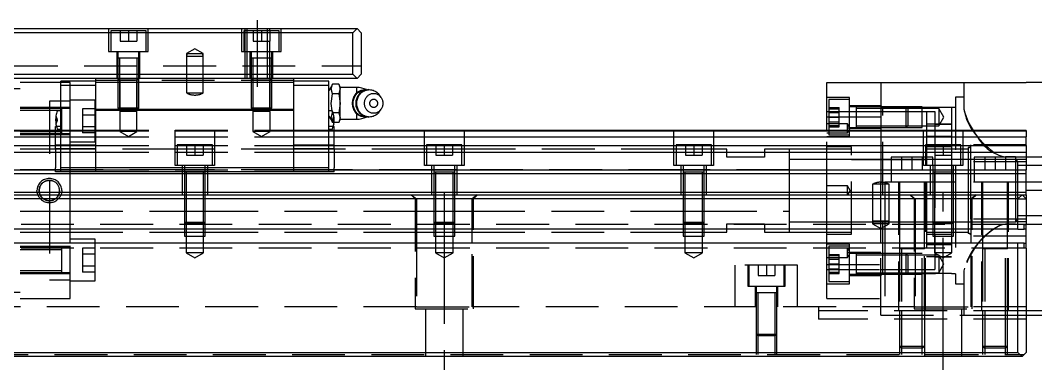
# Model space of a CAD drawing. Extents: x -11 to 792, y -340 to 120.
# Drawn here: x 278 to 522.3, y -310.4 to -226.3 of the extents above; entities that cross this region are included whole.
import ezdxf

# ---------------------------------------------------------------- set-up
doc = ezdxf.new("R2010")
doc.units = 0
doc.linetypes.add('CENTER', pattern=[50.8, 31.75, -6.35, 6.35, -6.35])
doc.linetypes.add('DASHED', pattern=[19.05, 12.7, -6.35])
doc.layers.get('0').update_dxf_attribs({"linetype": 'CONTINUOUS'})
doc.layers.add('CENTER', color=1, linetype='CENTER')

msp = doc.modelspace()

# ---------------------------------------------------------------- linework, layer by layer
at = {"color": 7, "linetype": 'CONTINUOUS'}
for p, q in [((161, -228.25), (359, -228.25)), ((358, -229.25), (162, -229.25)), ((359, -228.25), (358, -229.25)), ((358, -239.25), (358, -229.25)), ((360, -229.25), (359, -228.25)), ((360, -229.25), (360, -239.25)), ((306.5, -235.35), (301.5, -235.35)), ((306.5, -235.35), (301.5, -235.35)), ((338.5, -235.35), (333.5, -235.35)), ((162, -239.25), (358, -239.25)), ((358, -239.25), (359, -240.25)), ((359, -240.25), (360, -239.25)), ((359, -240.25), (161, -240.25)), ((287.77, -241.25), (278, -241.25)), ((287.77, -241.95), (287.77, -240.95)), ((296.2, -240.95), (287.77, -240.95)), ((296.2, -241.25), (296.2, -240.25)), ((296.2, -247.75), (296.2, -241.25)), ((343.8, -241.25), (296.2, -241.25)), ((343.8, -241.25), (343.8, -240.25)), ((352.23, -240.95), (343.8, -240.95)), ((343.8, -247.75), (343.8, -241.25)), ((352.23, -241.95), (352.23, -240.95)), ((353.13, -241.63), (352.78, -242.25)), ((352.78, -242.79), (353.13, -241.63)), ((354.6, -241.63), (353.13, -241.63)), ((354.6, -241.63), (354.6, -241.63)), ((354.96, -242.25), (354.6, -241.63)), ((354.6, -241.63), (354.96, -242.79)), ((472, -241.25), (485, -241.25)), ((472, -249.47), (472, -241.25)), ((485, -241.25), (520, -241.25)), ((485, -241.25), (485, -252.75)), ((530, -241.25), (520, -241.25)), ((287.77, -261.75), (287.77, -241.95)), ((296.2, -241.95), (287.77, -241.95)), ((352.23, -241.95), (343.8, -241.95)), ((352.23, -261.75), (352.23, -241.95)), ((352.78, -242.25), (352.23, -243.19)), ((353.13, -243.94), (352.78, -242.79)), ((352.78, -246.25), (353.13, -243.94)), ((354.6, -243.94), (353.13, -243.94)), ((354.96, -242.79), (354.6, -243.94)), ((354.6, -243.94), (354.96, -246.25)), ((354.96, -242.79), (354.96, -242.25)), ((358.96, -242.4), (354.96, -242.4)), ((354.96, -246.25), (354.96, -242.79)), ((358.5, -244.31), (358.65, -244.11)), ((358.65, -244.11), (358.81, -243.92)), ((358.66, -244.31), (358.8, -244.11)), ((358.8, -244.11), (358.97, -243.92)), ((358.81, -243.92), (358.99, -243.74)), ((358.96, -243.64), (358.96, -242.4)), ((359.72, -243.24), (358.96, -243.64)), ((358.97, -243.92), (359.14, -243.74)), ((358.99, -243.74), (359.18, -243.58)), ((359.14, -243.74), (359.33, -243.58)), ((359.18, -243.58), (359.38, -243.44)), ((359.33, -243.58), (359.53, -243.44)), ((359.38, -243.44), (359.58, -243.31)), ((359.51, -244.31), (359.66, -244.11)), ((359.53, -243.44), (359.74, -243.31)), ((359.58, -243.31), (359.8, -243.2)), ((359.66, -244.11), (359.83, -243.92)), ((359.74, -243.31), (359.96, -243.2)), ((359.8, -243.2), (360.03, -243.11)), ((359.83, -243.92), (360, -243.74)), ((359.96, -243.2), (360.18, -243.11)), ((360, -243.74), (360.19, -243.58)), ((360.03, -243.11), (360.26, -243.04)), ((360.18, -243.11), (360.41, -243.04)), ((360.19, -243.58), (360.39, -243.44)), ((360.26, -243.04), (360.49, -242.99)), ((360.39, -243.44), (360.6, -243.31)), ((360.41, -243.04), (360.64, -242.99)), ((360.49, -242.99), (360.73, -242.96)), ((360.6, -243.31), (360.81, -243.2)), ((360.64, -242.99), (360.88, -242.96)), ((360.73, -242.96), (360.97, -242.95)), ((360.81, -243.2), (361.04, -243.11)), ((360.88, -242.96), (361.12, -242.95)), ((361.12, -242.95), (360.97, -242.95)), ((361.04, -243.11), (361.27, -243.04)), ((361.12, -242.95), (361.53, -242.98)), ((361.27, -243.04), (361.5, -242.99)), ((361.5, -242.99), (361.74, -242.96)), ((361.71, -244.31), (361.85, -244.21)), ((361.74, -242.96), (361.98, -242.95)), ((361.85, -244.21), (362, -244.12)), ((361.98, -242.95), (362.22, -242.96)), ((362, -244.12), (362.16, -244.04)), ((362.16, -244.04), (362.32, -243.97)), ((362.22, -242.96), (362.45, -242.99)), ((362.32, -243.97), (362.49, -243.92)), ((362.45, -242.99), (362.69, -243.04)), ((362.49, -243.92), (362.66, -243.88)), ((362.66, -243.88), (362.83, -243.86)), ((362.69, -243.04), (362.92, -243.11)), ((362.83, -243.86), (363, -243.85)), ((362.92, -243.11), (363.14, -243.2)), ((363, -243.85), (363.18, -243.86)), ((363.14, -243.2), (363.36, -243.3)), ((363.18, -243.86), (363.35, -243.88)), ((363.35, -243.88), (363.52, -243.91)), ((363.36, -243.3), (363.56, -243.43)), ((363.52, -243.91), (363.69, -243.96)), ((363.56, -243.43), (363.76, -243.57)), ((363.69, -243.96), (363.85, -244.03)), ((363.76, -243.57), (363.95, -243.73)), ((363.85, -244.03), (364.01, -244.11)), ((363.95, -243.73), (364.12, -243.9)), ((364.01, -244.11), (364.16, -244.2)), ((364.12, -243.9), (364.29, -244.09)), ((364.16, -244.2), (364.31, -244.3)), ((364.29, -244.09), (364.44, -244.29)), ((353, -248.05), (352.78, -246.25)), ((354.96, -246.25), (354.6, -248.56)), ((354.96, -249.71), (354.96, -246.25)), ((357.92, -246.25), (357.93, -245.99)), ((357.93, -246.51), (357.92, -246.25)), ((357.93, -245.99), (357.96, -245.73)), ((357.96, -246.77), (357.93, -246.51)), ((357.96, -245.73), (358, -245.48)), ((358, -245.48), (358.07, -245.23)), ((358.07, -245.23), (358.15, -244.99)), ((358.07, -246.25), (358.08, -245.99)), ((358.08, -246.51), (358.07, -246.25)), ((358.08, -245.99), (358.11, -245.73)), ((358.11, -246.77), (358.08, -246.51)), ((358.11, -245.73), (358.16, -245.48)), ((358.15, -244.99), (358.25, -244.75)), ((358.16, -245.48), (358.22, -245.23)), ((358.22, -245.23), (358.31, -244.99)), ((358.25, -244.75), (358.37, -244.53)), ((358.31, -244.99), (358.41, -244.75)), ((358.37, -244.53), (358.5, -244.31)), ((358.41, -244.75), (358.52, -244.53)), ((358.52, -244.53), (358.66, -244.31)), ((358.93, -246.25), (358.94, -245.99)), ((358.94, -246.51), (358.93, -246.25)), ((358.94, -245.99), (358.97, -245.73)), ((358.97, -246.77), (358.94, -246.51)), ((358.97, -245.73), (359.02, -245.48)), ((359.02, -245.48), (359.08, -245.23)), ((359.08, -245.23), (359.16, -244.99)), ((359.16, -244.99), (359.26, -244.75)), ((359.26, -244.75), (359.38, -244.53)), ((359.38, -244.53), (359.51, -244.31)), ((360.8, -246.06), (360.82, -245.88)), ((360.8, -246.25), (360.8, -246.06)), ((360.8, -246.44), (360.8, -246.25)), ((360.82, -246.62), (360.8, -246.44)), ((360.82, -245.88), (360.86, -245.69)), ((360.86, -246.81), (360.82, -246.62)), ((360.86, -245.69), (360.91, -245.51)), ((360.91, -245.51), (360.97, -245.33)), ((360.97, -245.33), (361.04, -245.16)), ((361.04, -245.16), (361.12, -245)), ((361.12, -245), (361.22, -244.84)), ((361.22, -244.84), (361.33, -244.7)), ((361.33, -244.7), (361.44, -244.56)), ((361.44, -244.56), (361.57, -244.43)), ((361.57, -244.43), (361.71, -244.31)), ((362.09, -246.16), (362.1, -246.08)), ((362.09, -246.25), (362.09, -246.16)), ((362.09, -246.34), (362.09, -246.25)), ((362.1, -246.42), (362.09, -246.34)), ((362.1, -246.08), (362.12, -245.99)), ((362.12, -246.51), (362.1, -246.42)), ((362.12, -245.99), (362.15, -245.91)), ((362.15, -246.59), (362.12, -246.51)), ((362.15, -245.91), (362.18, -245.83)), ((362.18, -246.67), (362.15, -246.59)), ((362.18, -245.83), (362.21, -245.75)), ((362.21, -246.75), (362.18, -246.67)), ((362.21, -245.75), (362.26, -245.68)), ((362.26, -245.68), (362.31, -245.61)), ((362.31, -245.61), (362.36, -245.54)), ((362.36, -245.54), (362.42, -245.48)), ((362.42, -245.48), (362.48, -245.43)), ((362.48, -245.43), (362.55, -245.38)), ((362.55, -245.38), (362.62, -245.34)), ((362.62, -245.34), (362.7, -245.31)), ((362.7, -245.31), (362.78, -245.28)), ((362.78, -245.28), (362.85, -245.27)), ((362.85, -245.27), (362.93, -245.25)), ((362.93, -245.25), (363.01, -245.25)), ((363.01, -245.25), (363.1, -245.25)), ((363.1, -245.25), (363.18, -245.27)), ((363.18, -245.27), (363.25, -245.28)), ((363.25, -245.28), (363.33, -245.31)), ((363.33, -245.31), (363.41, -245.34)), ((363.41, -245.34), (363.48, -245.38)), ((363.48, -245.38), (363.54, -245.43)), ((363.54, -245.43), (363.61, -245.48)), ((363.61, -245.48), (363.67, -245.54)), ((363.67, -245.54), (363.72, -245.61)), ((363.72, -245.61), (363.77, -245.68)), ((363.77, -245.68), (363.81, -245.75)), ((363.81, -245.75), (363.85, -245.83)), ((363.85, -246.67), (363.81, -246.75)), ((363.85, -245.83), (363.88, -245.91)), ((363.88, -246.59), (363.85, -246.67)), ((363.88, -245.91), (363.91, -245.99)), ((363.91, -246.51), (363.88, -246.59)), ((363.91, -245.99), (363.92, -246.08)), ((363.92, -246.42), (363.91, -246.51)), ((363.92, -246.08), (363.94, -246.16)), ((363.94, -246.34), (363.92, -246.42)), ((363.94, -246.16), (363.94, -246.25)), ((363.94, -246.25), (363.94, -246.34)), ((364.31, -244.3), (364.44, -244.41)), ((364.8, -244.83), (364.44, -244.29)), ((364.44, -244.41), (364.57, -244.54)), ((364.57, -244.54), (364.69, -244.68)), ((364.69, -244.68), (364.8, -244.83)), ((364.8, -244.83), (364.9, -244.98)), ((364.9, -244.98), (364.98, -245.15)), ((364.98, -245.15), (365.06, -245.32)), ((365.06, -245.32), (365.12, -245.5)), ((365.12, -245.5), (365.17, -245.68)), ((365.17, -245.68), (365.2, -245.87)), ((365.2, -246.63), (365.17, -246.82)), ((365.2, -245.87), (365.23, -246.06)), ((365.23, -246.44), (365.2, -246.63)), ((365.23, -246.06), (365.23, -246.25)), ((365.23, -246.25), (365.23, -246.44)), ((287.77, -248.05), (286.99, -248.05)), ((296.2, -248), (296.2, -247.75)), ((343.8, -247.75), (296.2, -247.75)), ((296.2, -261.75), (296.2, -248)), ((343.8, -248), (296.2, -248)), ((343.8, -248), (343.8, -247.75)), ((343.8, -261.75), (343.8, -248)), ((353.01, -248.05), (352.23, -248.05)), ((354.6, -248.56), (353.26, -248.56)), ((354.6, -248.56), (354.96, -249.71)), ((358, -247.02), (357.96, -246.77)), ((358.07, -247.27), (358, -247.02)), ((358.15, -247.51), (358.07, -247.27)), ((358.16, -247.02), (358.11, -246.77)), ((358.25, -247.75), (358.15, -247.51)), ((358.22, -247.27), (358.16, -247.02)), ((358.31, -247.51), (358.22, -247.27)), ((358.37, -247.97), (358.25, -247.75)), ((358.41, -247.75), (358.31, -247.51)), ((358.5, -248.19), (358.37, -247.97)), ((358.52, -247.97), (358.41, -247.75)), ((358.65, -248.39), (358.5, -248.19)), ((358.66, -248.19), (358.52, -247.97)), ((358.81, -248.58), (358.65, -248.39)), ((358.8, -248.39), (358.66, -248.19)), ((358.97, -248.58), (358.8, -248.39)), ((358.99, -248.76), (358.81, -248.58)), ((358.96, -248.86), (359.72, -249.26)), ((358.96, -250.1), (358.96, -248.86)), ((359.02, -247.02), (358.97, -246.77)), ((359.14, -248.76), (358.97, -248.58)), ((359.18, -248.92), (358.99, -248.76)), ((359.08, -247.27), (359.02, -247.02)), ((359.16, -247.51), (359.08, -247.27)), ((359.33, -248.92), (359.14, -248.76)), ((359.26, -247.75), (359.16, -247.51)), ((359.38, -249.06), (359.18, -248.92)), ((359.38, -247.97), (359.26, -247.75)), ((359.53, -249.06), (359.33, -248.92)), ((359.51, -248.19), (359.38, -247.97)), ((359.58, -249.19), (359.38, -249.06)), ((359.66, -248.39), (359.51, -248.19)), ((359.74, -249.19), (359.53, -249.06)), ((359.83, -248.58), (359.66, -248.39)), ((360, -248.76), (359.83, -248.58)), ((360.19, -248.92), (360, -248.76)), ((360.39, -249.06), (360.19, -248.92)), ((360.6, -249.19), (360.39, -249.06)), ((360.91, -246.99), (360.86, -246.81)), ((360.97, -247.17), (360.91, -246.99)), ((361.04, -247.34), (360.97, -247.17)), ((361.12, -247.5), (361.04, -247.34)), ((361.22, -247.66), (361.12, -247.5)), ((361.33, -247.8), (361.22, -247.66)), ((361.44, -247.94), (361.33, -247.8)), ((361.57, -248.07), (361.44, -247.94)), ((361.71, -248.19), (361.57, -248.07)), ((361.85, -248.29), (361.71, -248.19)), ((362, -248.38), (361.85, -248.29)), ((362.16, -248.46), (362, -248.38)), ((362.32, -248.53), (362.16, -248.46)), ((362.26, -246.82), (362.21, -246.75)), ((362.31, -246.89), (362.26, -246.82)), ((362.36, -246.96), (362.31, -246.89)), ((362.49, -248.58), (362.32, -248.53)), ((362.42, -247.02), (362.36, -246.96)), ((362.48, -247.07), (362.42, -247.02)), ((362.55, -247.12), (362.48, -247.07)), ((362.66, -248.62), (362.49, -248.58)), ((362.62, -247.16), (362.55, -247.12)), ((362.7, -247.19), (362.62, -247.16)), ((362.83, -248.64), (362.66, -248.62)), ((362.78, -247.22), (362.7, -247.19)), ((362.85, -247.23), (362.78, -247.22)), ((363, -248.65), (362.83, -248.64)), ((362.93, -247.25), (362.85, -247.23)), ((363.01, -247.25), (362.93, -247.25)), ((363.18, -248.64), (363, -248.65)), ((363.1, -247.25), (363.01, -247.25)), ((363.18, -247.23), (363.1, -247.25)), ((363.25, -247.22), (363.18, -247.23)), ((363.35, -248.62), (363.18, -248.64)), ((363.33, -247.19), (363.25, -247.22)), ((363.41, -247.16), (363.33, -247.19)), ((363.52, -248.59), (363.35, -248.62)), ((363.56, -249.07), (363.36, -249.2)), ((363.48, -247.12), (363.41, -247.16)), ((363.54, -247.07), (363.48, -247.12)), ((363.69, -248.54), (363.52, -248.59)), ((363.61, -247.02), (363.54, -247.07)), ((363.76, -248.93), (363.56, -249.07)), ((363.67, -246.96), (363.61, -247.02)), ((363.72, -246.89), (363.67, -246.96)), ((363.85, -248.47), (363.69, -248.54)), ((363.77, -246.82), (363.72, -246.89)), ((363.95, -248.77), (363.76, -248.93)), ((363.81, -246.75), (363.77, -246.82)), ((364.01, -248.39), (363.85, -248.47)), ((364.12, -248.6), (363.95, -248.77)), ((364.16, -248.3), (364.01, -248.39)), ((364.29, -248.41), (364.12, -248.6)), ((364.31, -248.2), (364.16, -248.3)), ((364.44, -248.21), (364.29, -248.41)), ((364.44, -248.09), (364.31, -248.2)), ((364.44, -248.21), (364.8, -247.67)), ((364.57, -247.96), (364.44, -248.09)), ((364.69, -247.82), (364.57, -247.96)), ((364.8, -247.67), (364.69, -247.82)), ((364.9, -247.52), (364.8, -247.67)), ((364.98, -247.35), (364.9, -247.52)), ((365.06, -247.18), (364.98, -247.35)), ((365.12, -247), (365.06, -247.18)), ((365.17, -246.82), (365.12, -247)), ((286.58, -250.15), (286.5, -250.15)), ((286.5, -250.35), (286.58, -250.35)), ((286.58, -250.35), (286.58, -250.15)), ((353.42, -250.15), (353.42, -250.35)), ((353.5, -250.15), (353.42, -250.15)), ((353.42, -250.35), (353.5, -250.35)), ((354.6, -250.87), (353.47, -250.87)), ((354.96, -249.71), (354.6, -250.87)), ((354.6, -250.87), (354.96, -250.25)), ((354.6, -250.87), (354.6, -250.87)), ((354.96, -250.25), (354.96, -249.71)), ((354.96, -250.1), (358.96, -250.1)), ((359.8, -249.3), (359.58, -249.19)), ((359.96, -249.3), (359.74, -249.19)), ((360.03, -249.39), (359.8, -249.3)), ((360.18, -249.39), (359.96, -249.3)), ((360.26, -249.46), (360.03, -249.39)), ((360.41, -249.46), (360.18, -249.39)), ((360.49, -249.51), (360.26, -249.46)), ((360.64, -249.51), (360.41, -249.46)), ((360.73, -249.54), (360.49, -249.51)), ((360.81, -249.3), (360.6, -249.19)), ((360.88, -249.54), (360.64, -249.51)), ((360.97, -249.55), (360.73, -249.54)), ((361.04, -249.39), (360.81, -249.3)), ((361.12, -249.55), (360.88, -249.54)), ((360.97, -249.55), (361.12, -249.55)), ((361.27, -249.46), (361.04, -249.39)), ((361.53, -249.52), (361.12, -249.55)), ((361.5, -249.51), (361.27, -249.46)), ((361.74, -249.54), (361.5, -249.51)), ((361.98, -249.55), (361.74, -249.54)), ((362.22, -249.54), (361.98, -249.55)), ((362.45, -249.51), (362.22, -249.54)), ((362.69, -249.46), (362.45, -249.51)), ((362.92, -249.39), (362.69, -249.46)), ((363.14, -249.3), (362.92, -249.39)), ((363.36, -249.2), (363.14, -249.3)), ((472, -252.75), (472, -249.47)), ((472, -249.47), (485, -249.47)), ((233.5, -252.75), (286.5, -252.75)), ((233.5, -252.91), (286.5, -252.91)), ((286.71, -251.82), (286.5, -251.82)), ((286.5, -254.42), (286.5, -251.82)), ((286.99, -252.45), (287.77, -252.45)), ((288, -253.5), (288, -253)), ((352.23, -252.45), (353.01, -252.45)), ((353.5, -251.82), (353.29, -251.82)), ((353.5, -254.42), (353.5, -251.82)), ((353.5, -252.75), (520, -252.75)), ((353.5, -252.91), (520, -252.91)), ((520, -252.91), (520, -252.75)), ((520, -252.91), (520, -254.31)), ((233.5, -254.31), (286.5, -254.31)), ((233.5, -256.39), (286.5, -256.39)), ((286.5, -256.33), (286.5, -254.42)), ((287.77, -256.33), (286.5, -256.33)), ((286.5, -257.18), (286.5, -256.33)), ((353.5, -256.33), (352.23, -256.33)), ((353.5, -254.31), (520, -254.31)), ((353.5, -256.33), (353.5, -254.42)), ((353.5, -257.18), (353.5, -256.33)), ((353.5, -256.39), (520, -256.39)), ((520, -256.39), (520, -254.31)), ((520, -256.39), (520, -258.01)), ((233.5, -258.01), (286.5, -258.01)), ((286.5, -257.18), (286.5, -261.79)), ((287.77, -257.18), (286.5, -257.18)), ((353.5, -257.18), (352.23, -257.18)), ((353.5, -257.18), (353.5, -261.79)), ((353.5, -258.01), (520, -258.01)), ((520, -258.01), (520, -262.3)), ((0, -263.15), (520, -263.15)), ((233.5, -262.3), (286.5, -262.3)), ((286.5, -262.75), (286.5, -261.79)), ((287.77, -262.75), (286.5, -262.75)), ((287.77, -262.75), (287.77, -261.75)), ((296.2, -261.75), (287.77, -261.75)), ((296.2, -262.75), (287.77, -262.75)), ((296.2, -262.75), (296.2, -261.75)), ((343.8, -261.75), (296.2, -261.75)), ((343.8, -262.75), (296.2, -262.75)), ((322.5, -262.85), (317.5, -262.85)), ((322.5, -262.85), (317.5, -262.85)), ((352.23, -261.75), (343.8, -261.75)), ((343.8, -262.75), (343.8, -261.75)), ((352.23, -262.75), (343.8, -262.75)), ((352.23, -262.75), (352.23, -261.75)), ((353.5, -262.75), (352.23, -262.75)), ((353.5, -262.75), (353.5, -261.79)), ((353.5, -262.3), (520, -262.3)), ((442.5, -262.85), (437.5, -262.85)), ((520, -263.15), (520, -262.3)), ((520, -267.65), (520, -263.15)), ((530, -265.25), (520, -265.25)), ((0, -267.65), (520, -267.65)), ((1, -268.25), (519, -268.25)), ((518, -269.25), (519, -268.25)), ((519, -268.25), (520, -269.25)), ((519, -268.25), (520, -268.25)), ((520, -268.25), (520, -267.65)), ((518, -269.25), (2, -269.25)), ((518, -276.55), (518, -269.25)), ((520, -269.25), (520, -275.4)), ((519.5, -276.55), (519.5, -275.4)), ((519.5, -275.4), (520, -275.4)), ((520, -276.55), (520, -275.4)), ((518, -276.55), (2, -276.55)), ((518, -276.55), (519.5, -276.55)), ((520, -276.55), (519.5, -276.55)), ((520, -279.95), (520, -276.55)), ((518, -279.95), (2, -279.95)), ((519.5, -279.95), (518, -279.95)), ((518, -306.25), (518, -279.95)), ((519.5, -279.95), (520, -279.95)), ((519.5, -281.1), (519.5, -279.95)), ((520, -281.1), (520, -279.95)), ((288, -287), (288, -281)), ((288, -284), (288, -281)), ((288, -284), (288, -281)), ((495.5, -281.25), (489.5, -281.25)), ((495.5, -281.25), (489.5, -281.25)), ((520, -281.1), (519.5, -281.1)), ((520, -281.1), (520, -306.25)), ((288, -287), (288, -286.5)), ((530, -296.25), (520, -296.25)), ((520, -297.25), (530, -297.25)), ((519, -307.25), (1, -307.25)), ((2, -306.25), (518, -306.25)), ((519, -307.25), (518, -306.25)), ((520, -306.25), (519, -307.25))]:
    msp.add_line(p, q, dxfattribs=at)
at = {"color": 3, "linetype": 'DASHED'}
for p, q in [((299.25, -228.25), (299.25, -233.75)), ((299.75, -228.75), (299.75, -233.75)), ((308.25, -228.75), (299.75, -228.75)), ((302, -228.75), (302, -231.25)), ((304, -228.75), (304, -231.25)), ((306, -228.75), (306, -231.25)), ((308.25, -233.75), (308.25, -228.75)), ((308.75, -233.75), (308.75, -228.25)), ((331.25, -228.25), (331.25, -233.75)), ((331.75, -228.75), (331.75, -233.75)), ((340.25, -228.75), (331.75, -228.75)), ((332, -228.25), (332, -228.75)), ((332, -228.75), (332, -233.75)), ((332.5, -228.25), (332.5, -240.25)), ((334, -228.75), (334, -231.25)), ((336, -228.75), (336, -231.25)), ((337.5, -240.25), (337.5, -228.25)), ((338, -228.75), (338, -228.25)), ((338, -228.75), (338, -231.25)), ((340.25, -233.75), (340.25, -228.75)), ((340.75, -233.75), (340.75, -228.25)), ((302, -231.25), (304, -231.25)), ((304, -231.25), (306, -231.25)), ((334, -231.25), (336, -231.25)), ((336, -231.25), (338, -231.25)), ((338, -233.75), (338, -231.25)), ((299.25, -233.75), (308.75, -233.75)), ((301.25, -233.75), (301.25, -240.25)), ((301.5, -233.75), (301.5, -235.35)), ((306.5, -235.35), (306.5, -233.75)), ((306.75, -240.25), (306.75, -233.75)), ((320, -233.1), (318, -234.25)), ((318, -234.25), (318, -234.88)), ((318.17, -234.25), (318, -234.88)), ((318, -234.25), (320, -234.25)), ((322, -234.25), (320, -233.1)), ((320, -234.25), (322, -234.25)), ((322, -234.88), (321.83, -234.25)), ((322, -234.88), (322, -234.25)), ((331.25, -233.75), (340.75, -233.75)), ((332, -233.75), (332, -240.25)), ((333.25, -233.75), (333.25, -240.25)), ((333.5, -233.75), (333.5, -235.35)), ((338, -235.35), (338, -233.75)), ((338.5, -235.35), (338.5, -233.75)), ((338.75, -240.25), (338.75, -233.75)), ((301.5, -235.35), (301.5, -240.25)), ((301.5, -235.35), (301.5, -235.35)), ((301.5, -235.35), (301.5, -235.36)), ((306.5, -235.35), (301.5, -235.35)), ((301.9, -235.35), (301.9, -240.25)), ((306.1, -240.25), (306.1, -235.35)), ((306.5, -235.35), (306.5, -235.35)), ((306.5, -240.25), (306.5, -235.35)), ((306.5, -235.36), (306.5, -235.35)), ((318, -234.88), (318, -240.25)), ((318, -234.88), (322, -234.88)), ((322, -240.25), (322, -234.88)), ((333.5, -235.35), (333.5, -235.36)), ((333.5, -235.35), (333.5, -240.25)), ((333.5, -235.35), (333.5, -235.35)), ((338.5, -235.35), (333.5, -235.35)), ((333.9, -235.35), (333.9, -240.25)), ((338, -240.25), (338, -235.35)), ((338.1, -240.25), (338.1, -235.35)), ((338.5, -235.36), (338.5, -235.35)), ((338.5, -235.35), (338.5, -235.35)), ((338.5, -240.25), (338.5, -235.35)), ((160, -237.25), (360, -237.25)), ((290, -241.25), (287.77, -241.25)), ((290, -252.75), (290, -241.25)), ((343.8, -240.75), (296.2, -240.75)), ((301.5, -240.25), (301.94, -240.69)), ((301.5, -240.25), (301.5, -247.35)), ((306.5, -240.25), (301.5, -240.25)), ((301.9, -240.25), (301.9, -247.75)), ((301.94, -240.69), (301.94, -248.25)), ((306.06, -240.69), (301.94, -240.69)), ((306.06, -240.69), (306.5, -240.25)), ((306.06, -248.25), (306.06, -240.69)), ((306.1, -247.75), (306.1, -240.25)), ((306.5, -247.35), (306.5, -240.25)), ((318, -240.25), (318, -243.75)), ((322, -243.75), (322, -240.25)), ((333.5, -240.25), (333.94, -240.69)), ((333.5, -240.25), (333.5, -247.35)), ((338.5, -240.25), (333.5, -240.25)), ((333.9, -240.25), (333.9, -247.75)), ((333.94, -240.69), (333.94, -248.25)), ((338.06, -240.69), (333.94, -240.69)), ((338.06, -240.69), (338.5, -240.25)), ((338.06, -248.25), (338.06, -240.69)), ((338.1, -247.75), (338.1, -240.25)), ((338.5, -247.35), (338.5, -240.25)), ((505, -241.25), (505, -247.62)), ((278, -242.75), (276.5, -242.75)), ((318, -243.75), (322, -243.75)), ((319.94, -244.25), (320.06, -244.25)), ((290, -245.75), (285, -245.75)), ((285, -245.75), (285, -264.79)), ((296, -245.5), (290, -245.5)), ((296, -252.75), (296, -245.5)), ((477.5, -244.82), (472, -244.82)), ((477.5, -245.32), (472.5, -245.32)), ((472.5, -245.32), (472.5, -249.57)), ((477.5, -254.32), (477.5, -244.82)), ((505, -244.75), (503, -244.75)), ((503, -244.75), (503, -261.25)), ((290, -247.25), (278, -247.25)), ((288.01, -247.5), (278, -247.5)), ((288, -248), (278, -248)), ((290, -247.5), (288, -247.5)), ((288, -253.5), (288, -247.5)), ((288, -250.5), (288, -247.5)), ((288, -253.5), (288, -247.5)), ((288, -250.5), (288, -247.5)), ((288, -253), (288, -248)), ((296, -247.61), (293, -247.61)), ((293, -247.61), (293, -249.06)), ((296, -249.06), (293, -249.06)), ((293, -249.06), (293, -251.94)), ((301.5, -247.35), (301.9, -247.75)), ((301.5, -247.35), (306.5, -247.35)), ((301.93, -248.25), (301.93, -253.05)), ((306.07, -248.25), (301.93, -248.25)), ((306.07, -253.05), (306.07, -248.25)), ((306.1, -247.75), (306.5, -247.35)), ((333.5, -247.35), (333.9, -247.75)), ((333.5, -247.35), (338.5, -247.35)), ((333.93, -248.25), (333.93, -253.05)), ((338.07, -248.25), (333.93, -248.25)), ((338.07, -253.05), (338.07, -248.25)), ((338.1, -247.75), (338.5, -247.35)), ((352.78, -249.71), (353.13, -248.56)), ((353.13, -248.56), (353, -248.05)), ((353.26, -248.56), (353.13, -248.56)), ((472, -248.25), (472.5, -248.25)), ((472, -248.25), (472.5, -248.25)), ((472.5, -247.26), (475, -247.26)), ((472.5, -247.57), (475, -247.57)), ((472.5, -248.25), (485, -248.25)), ((472.5, -248.25), (485, -248.25)), ((472.5, -248.42), (475, -248.42)), ((475, -248.42), (475, -247.26)), ((475, -250.73), (475, -248.42)), ((485, -246.82), (477.5, -246.82)), ((479.1, -247.07), (477.5, -247.07)), ((485, -247.07), (479.09, -247.07)), ((479.1, -247.07), (479.1, -249.42)), ((479.1, -247.07), (479.1, -247.07)), ((479.1, -247.07), (479.1, -252.07)), ((485, -247.47), (479.1, -247.47)), ((485.5, -247.25), (485, -246.75)), ((491.1, -247.07), (485, -247.07)), ((491.1, -247.07), (485, -247.07)), ((485.5, -247.25), (485, -247.25)), ((491.5, -247.47), (485, -247.47)), ((485, -248.25), (491.5, -248.25)), ((485, -248.25), (491.5, -248.25)), ((491.28, -247.25), (485.5, -247.25)), ((485.5, -287.25), (485.5, -247.25)), ((491.5, -247.47), (491.1, -247.07)), ((495, -247.07), (491.1, -247.07)), ((491.1, -249.57), (491.1, -247.07)), ((502, -247.25), (491.28, -247.25)), ((495, -247.47), (491.5, -247.47)), ((491.5, -247.47), (491.5, -249.57)), ((491.5, -248.25), (496, -248.25)), ((491.5, -248.25), (496, -248.25)), ((495, -252.07), (495, -247.07)), ((499, -247.47), (495, -247.47)), ((496, -248.25), (498, -248.25)), ((496, -248.25), (496, -265.25)), ((498, -248.25), (498, -256.25)), ((500.21, -249.57), (499, -247.47)), ((499, -247.47), (499, -249.57)), ((503, -247.25), (502, -247.25)), ((502, -247.25), (502, -256.25)), ((286.58, -249.25), (286.9, -250.15)), ((286.58, -249.25), (286.58, -249.25)), ((286.58, -249.25), (286.58, -249.25)), ((286.58, -250.15), (286.9, -250.15)), ((286.9, -250.35), (286.58, -251.25)), ((286.58, -250.35), (286.9, -250.35)), ((286.58, -251.25), (286.58, -251.25)), ((286.58, -251.25), (286.58, -251.25)), ((286.9, -250.15), (286.94, -250.25)), ((286.9, -250.35), (286.94, -250.25)), ((352.23, -249.31), (352.78, -250.25)), ((353.13, -250.87), (352.78, -249.71)), ((352.78, -250.25), (353.13, -250.87)), ((353.1, -250.15), (353.06, -250.25)), ((353.1, -250.35), (353.06, -250.25)), ((353.42, -249.25), (353.1, -250.15)), ((353.1, -250.15), (353.42, -250.15)), ((353.1, -250.35), (353.42, -251.25)), ((353.1, -250.35), (353.42, -250.35)), ((353.47, -250.87), (353.13, -250.87)), ((353.42, -249.25), (353.42, -249.25)), ((353.42, -249.25), (353.42, -249.25)), ((353.42, -251.25), (353.42, -251.25)), ((353.42, -251.25), (353.42, -251.25)), ((353.42, -251.25), (353.42, -251.25)), ((353.42, -251.25), (353.42, -251.25)), ((477, -251.15), (472, -251.15)), ((472.5, -249.57), (472.5, -252.75)), ((472.5, -249.57), (475, -249.57)), ((472.5, -250.73), (475, -250.73)), ((472.5, -251.57), (475, -251.57)), ((475, -251.88), (475, -250.73)), ((477.66, -252.25), (477, -251.15)), ((477, -252.25), (477, -251.15)), ((479.1, -249.42), (479.1, -249.7)), ((479.1, -249.57), (479.1, -252.07)), ((479.1, -249.7), (479.1, -251.34)), ((479.1, -251.34), (479.1, -252.07)), ((491.1, -252.07), (491.1, -249.57)), ((491.5, -249.57), (491.5, -251.67)), ((498, -251.25), (496, -251.25)), ((498, -251.25), (502, -251.25)), ((502, -251.25), (498, -251.25)), ((499, -251.67), (500.21, -249.57)), ((499, -249.57), (499, -251.67)), ((278, -253), (288, -253)), ((278, -253.5), (288.01, -253.5)), ((278, -253.75), (290, -253.75)), ((286.5, -252.75), (287.77, -252.75)), ((286.5, -252.91), (287.77, -252.91)), ((287.77, -251.82), (286.71, -251.82)), ((287.77, -252.75), (296.2, -252.75)), ((287.77, -252.91), (296.2, -252.91)), ((288, -253.5), (290, -253.5)), ((290, -262.75), (290, -252.75)), ((293, -251.94), (293, -253.39)), ((296, -251.94), (293, -251.94)), ((296, -253.39), (293, -253.39)), ((296, -255.5), (296, -252.75)), ((296.2, -252.75), (343.8, -252.75)), ((296.2, -252.91), (343.8, -252.91)), ((301.93, -253.05), (304, -254.24)), ((306.07, -253.05), (301.93, -253.05)), ((304, -254.24), (306.07, -253.05)), ((315.25, -261.25), (315.25, -252.75)), ((324.75, -252.75), (324.75, -261.25)), ((333.93, -253.05), (336, -254.24)), ((338.07, -253.05), (333.93, -253.05)), ((336, -254.24), (338.07, -253.05)), ((343.8, -252.75), (352.23, -252.75)), ((343.8, -252.91), (352.23, -252.91)), ((353.29, -251.82), (352.23, -251.82)), ((352.23, -252.75), (353.5, -252.75)), ((352.23, -252.91), (353.5, -252.91)), ((375.25, -261.25), (375.25, -252.75)), ((384.75, -252.75), (384.75, -261.25)), ((435.25, -261.25), (435.25, -252.75)), ((444.75, -252.75), (444.75, -261.25)), ((472, -268.25), (472, -252.75)), ((472, -253.35), (477, -253.35)), ((472.5, -251.88), (475, -251.88)), ((472.5, -252.75), (472.5, -253.82)), ((472.5, -253.82), (477.5, -253.82)), ((477, -253.35), (477.66, -252.25)), ((477.66, -252.25), (477, -252.25)), ((477.66, -252.25), (477, -252.25)), ((477, -253.35), (477, -252.25)), ((477.5, -252.07), (479.1, -252.07)), ((485, -252.32), (477.5, -252.32)), ((479.09, -252.07), (485, -252.07)), ((479.1, -251.67), (485, -251.67)), ((485, -251.67), (491.5, -251.67)), ((485, -252.07), (491.1, -252.07)), ((485, -252.07), (491.1, -252.07)), ((485, -252.75), (485, -265.25)), ((491.1, -252.07), (491.5, -251.67)), ((491.1, -252.07), (495, -252.07)), ((491.5, -251.67), (495, -251.67)), ((495, -251.67), (499, -251.67)), ((495.25, -261.25), (495.25, -252.75)), ((504.75, -252.75), (504.75, -261.25)), ((286.5, -254.31), (287.77, -254.31)), ((286.5, -256.39), (287.77, -256.39)), ((287.77, -254.31), (296.2, -254.31)), ((296.2, -256.33), (287.77, -256.33)), ((287.77, -256.39), (296.2, -256.39)), ((290, -255.5), (296, -255.5)), ((296.2, -254.31), (343.8, -254.31)), ((296.2, -256.39), (343.8, -256.39)), ((315.75, -256.25), (315.75, -261.25)), ((324.25, -256.25), (315.75, -256.25)), ((318, -256.25), (318, -258.75)), ((320, -256.25), (320, -258.75)), ((322, -256.25), (322, -258.75)), ((324.25, -261.25), (324.25, -256.25)), ((343.8, -254.31), (352.23, -254.31)), ((352.23, -256.33), (343.8, -256.33)), ((343.8, -256.39), (352.23, -256.39)), ((352.23, -254.31), (353.5, -254.31)), ((352.23, -256.39), (353.5, -256.39)), ((375.75, -256.25), (375.75, -261.25)), ((384.25, -256.25), (375.75, -256.25)), ((378, -256.25), (378, -258.75)), ((380, -256.25), (380, -258.75)), ((382, -256.25), (382, -258.75)), ((384.25, -261.25), (384.25, -256.25)), ((435.75, -256.25), (435.75, -261.25)), ((444.25, -256.25), (435.75, -256.25)), ((438, -256.25), (438, -258.75)), ((440, -256.25), (440, -258.75)), ((442, -256.25), (442, -258.75)), ((444.25, -261.25), (444.25, -256.25)), ((477.5, -254.32), (472, -254.32)), ((495.75, -256.25), (495.75, -261.25)), ((504.25, -256.25), (495.75, -256.25)), ((502, -254.25), (496, -254.25)), ((502, -254.25), (496, -254.25)), ((498, -256.25), (498, -258.75)), ((500, -256.25), (500, -258.75)), ((502, -256.25), (502, -258.75)), ((504.25, -261.25), (504.25, -256.25)), ((506.63, -260.32), (506.63, -256.25)), ((520, -256.25), (506.63, -256.25)), ((285, -257.25), (278, -257.25)), ((290, -257.25), (285, -257.25)), ((286.5, -258.01), (287.77, -258.01)), ((296.2, -257.18), (287.77, -257.18)), ((287.77, -258.01), (296.2, -258.01)), ((296.2, -257.25), (290, -257.25)), ((315.25, -257.25), (296.2, -257.25)), ((296.2, -258.01), (343.8, -258.01)), ((315.75, -257.25), (315.25, -257.25)), ((324.25, -257.25), (315.75, -257.25)), ((318, -258.75), (320, -258.75)), ((320, -258.75), (322, -258.75)), ((324.75, -257.25), (324.25, -257.25)), ((343.8, -257.25), (324.75, -257.25)), ((352.23, -257.18), (343.8, -257.18)), ((352.23, -257.25), (343.8, -257.25)), ((343.8, -258.01), (352.23, -258.01)), ((353.5, -257.25), (352.23, -257.25)), ((352.23, -258.01), (353.5, -258.01)), ((375.25, -257.25), (353.5, -257.25)), ((375.75, -257.25), (375.25, -257.25)), ((384.25, -257.25), (375.75, -257.25)), ((378, -258.75), (380, -258.75)), ((380, -258.75), (382, -258.75)), ((384.75, -257.25), (384.25, -257.25)), ((435.25, -257.25), (384.75, -257.25)), ((435.75, -257.25), (435.25, -257.25)), ((444.25, -257.25), (435.75, -257.25)), ((438, -258.75), (440, -258.75)), ((440, -258.75), (442, -258.75)), ((444.75, -257.25), (444.25, -257.25)), ((448, -257.25), (444.75, -257.25)), ((448, -259.25), (448, -257.25)), ((463, -257.25), (457, -257.25)), ((457, -257.25), (457, -259.25)), ((472, -257.25), (463, -257.25)), ((463, -257.25), (463, -267.25)), ((463, -257.25), (463, -267.25)), ((478, -256.75), (472, -256.75)), ((478, -257.25), (472, -257.25)), ((478, -277.75), (478, -256.75)), ((502, -256.75), (496, -256.75)), ((506, -257.25), (496, -257.25)), ((498, -258.75), (498, -286.25)), ((498, -258.75), (500, -258.75)), ((500, -258.75), (502, -258.75)), ((502, -258.75), (502, -265.25)), ((506.31, -256.87), (506, -256.87)), ((506, -256.87), (506, -265.25)), ((324.75, -261.25), (315.25, -261.25)), ((317, -262.75), (317, -261.25)), ((317.5, -261.25), (317.5, -262.75)), ((322.5, -262.75), (322.5, -261.25)), ((323, -261.25), (323, -262.75)), ((384.75, -261.25), (375.25, -261.25)), ((377, -268.25), (377, -261.25)), ((377.5, -261.25), (377.5, -262.85)), ((382.5, -262.85), (382.5, -261.25)), ((383, -261.25), (383, -268.25)), ((444.75, -261.25), (435.25, -261.25)), ((437, -268.25), (437, -261.25)), ((437.5, -261.25), (437.5, -262.85)), ((442.5, -262.85), (442.5, -261.25)), ((443, -261.25), (443, -268.25)), ((457, -259.25), (448, -259.25)), ((472, -259.75), (463, -259.75)), ((478, -259.75), (472, -259.75)), ((485, -259.75), (478, -259.75)), ((478, -259.75), (485, -259.75)), ((487.5, -259.75), (485, -259.75)), ((485, -259.75), (487.5, -259.75)), ((487.5, -259.25), (487.5, -265.25)), ((495.25, -259.25), (487.5, -259.25)), ((496, -259.75), (487.5, -259.75)), ((487.5, -259.75), (496, -259.75)), ((490, -259.25), (490, -262.25)), ((492.5, -259.25), (492.5, -262.25)), ((495, -259.25), (495, -262.25)), ((495.75, -259.25), (495.25, -259.25)), ((504.75, -261.25), (495.25, -261.25)), ((497.5, -259.25), (495.75, -259.25)), ((506, -259.75), (496, -259.75)), ((497, -268.25), (497, -261.25)), ((497.5, -261.25), (497.5, -259.25)), ((497.5, -261.25), (497.5, -262.85)), ((502.5, -262.85), (502.5, -261.25)), ((503, -261.25), (503, -268.25)), ((517.5, -259.75), (506, -259.75)), ((506.63, -265.25), (506.63, -260.32)), ((520, -260.32), (506.63, -260.32)), ((507.5, -259.25), (507.5, -265.25)), ((517.5, -259.25), (507.5, -259.25)), ((510, -259.25), (510, -262.25)), ((512.5, -259.25), (512.5, -262.25)), ((514.07, -259.06), (514.31, -259.11)), ((514.31, -259.11), (514.65, -259.16)), ((514.65, -259.16), (515, -259.17)), ((555.5, -259.17), (515, -259.17)), ((515, -259.17), (530, -259.17)), ((515, -259.25), (515, -262.25)), ((517.5, -265.25), (517.5, -259.25)), ((518, -260.25), (517.5, -259.75)), ((520, -259.75), (517.5, -259.75)), ((518, -265.25), (518, -260.25)), ((530, -261.25), (518, -261.25)), ((290, -262.25), (278, -262.25)), ((286.5, -262.3), (287.77, -262.3)), ((287.77, -262.3), (296.2, -262.3)), ((296.2, -262.25), (290, -262.25)), ((290, -268.25), (290, -262.75)), ((317, -262.25), (296.2, -262.25)), ((296.2, -262.3), (343.8, -262.3)), ((317.5, -262.25), (317, -262.25)), ((317, -268.25), (317, -262.75)), ((322.5, -262.25), (317.5, -262.25)), ((317.5, -262.75), (317.5, -262.85)), ((317.5, -262.84), (317.5, -262.85)), ((317.5, -262.85), (317.5, -268.25)), ((317.5, -262.85), (317.5, -262.85)), ((322.5, -262.85), (317.5, -262.85)), ((317.9, -262.85), (317.9, -268.25)), ((322.1, -268.25), (322.1, -262.85)), ((323, -262.25), (322.5, -262.25)), ((322.5, -262.85), (322.5, -262.75)), ((322.5, -262.85), (322.5, -262.84)), ((322.5, -268.25), (322.5, -262.85)), ((322.5, -262.85), (322.5, -262.85)), ((343.8, -262.25), (323, -262.25)), ((323, -262.75), (323, -268.25)), ((352.23, -262.25), (343.8, -262.25)), ((343.8, -262.3), (352.23, -262.3)), ((353.5, -262.25), (352.23, -262.25)), ((352.23, -262.3), (353.5, -262.3)), ((377, -262.25), (353.5, -262.25)), ((377.5, -262.25), (377, -262.25)), ((382.5, -262.25), (377.5, -262.25)), ((377.5, -262.84), (377.5, -262.85)), ((377.5, -262.85), (377.5, -268.25)), ((377.5, -262.85), (377.5, -262.85)), ((382.5, -262.85), (377.5, -262.85)), ((377.9, -262.85), (377.9, -268.25)), ((382.1, -268.25), (382.1, -262.85)), ((383, -262.25), (382.5, -262.25)), ((382.5, -262.85), (382.5, -262.84)), ((382.5, -268.25), (382.5, -262.85)), ((382.5, -262.85), (382.5, -262.85)), ((437, -262.25), (383, -262.25)), ((437.5, -262.25), (437, -262.25)), ((442.5, -262.25), (437.5, -262.25)), ((437.5, -262.84), (437.5, -262.85)), ((437.5, -262.85), (437.5, -262.85)), ((437.5, -262.85), (437.5, -268.25)), ((442.5, -262.85), (437.5, -262.85)), ((437.9, -262.85), (437.9, -268.25)), ((442.1, -268.25), (442.1, -262.85)), ((443, -262.25), (442.5, -262.25)), ((442.5, -262.85), (442.5, -262.84)), ((442.5, -262.85), (442.5, -262.85)), ((442.5, -268.25), (442.5, -262.85)), ((463, -262.25), (443, -262.25)), ((490, -262.25), (492.5, -262.25)), ((492.5, -262.25), (495, -262.25)), ((497.5, -262.84), (497.5, -262.85)), ((497.5, -262.85), (497.5, -268.25)), ((497.5, -262.85), (497.5, -262.85)), ((502.5, -262.85), (497.5, -262.85)), ((497.9, -262.85), (497.9, -268.25)), ((502.1, -268.25), (502.1, -262.85)), ((502.5, -262.85), (502.5, -262.84)), ((502.5, -268.25), (502.5, -262.85)), ((502.5, -262.85), (502.5, -262.85)), ((510, -262.25), (512.5, -262.25)), ((512.5, -262.25), (515, -262.25)), ((285, -264.79), (285, -269.71)), ((477, -266.15), (472, -266.15)), ((477.66, -267.25), (477, -266.15)), ((477, -268.35), (477, -266.15)), ((483, -265.75), (483, -268.25)), ((487, -265.75), (483, -265.75)), ((485.06, -265.25), (484.94, -265.25)), ((485, -265.25), (485, -265.25)), ((485, -265.25), (485.13, -265.25)), ((485, -268.25), (485, -265.25)), ((485.13, -265.25), (486, -265.25)), ((497, -265.25), (486, -265.25)), ((486, -265.25), (486, -265.36)), ((486, -265.36), (486, -268.25)), ((487, -268.25), (487, -265.75)), ((489.25, -265.25), (489.25, -296.25)), ((489.5, -265.25), (489.5, -268.25)), ((495.5, -268.25), (495.5, -265.25)), ((495.75, -296.25), (495.75, -265.25)), ((496, -265.25), (496, -268.25)), ((497.5, -265.25), (497, -265.25)), ((497.9, -265.25), (497.5, -265.25)), ((502.1, -265.25), (497.9, -265.25)), ((502, -265.25), (502, -268.25)), ((502.5, -265.25), (502.1, -265.25)), ((503, -265.25), (502.5, -265.25)), ((520, -265.25), (503, -265.25)), ((506, -265.25), (506, -268.25)), ((506.63, -268.25), (506.63, -265.25)), ((509.25, -265.25), (509.25, -296.25)), ((509.5, -265.25), (509.5, -268.25)), ((515.5, -268.25), (515.5, -265.25)), ((515.75, -296.25), (515.75, -265.25)), ((517.5, -267.25), (517.5, -265.25)), ((518, -267.25), (518, -265.25)), ((282.18, -268.25), (282, -267.25)), ((288, -267.25), (287.82, -268.25)), ((290, -276.55), (290, -268.25)), ((317.5, -268.25), (317.5, -274.85)), ((317.5, -268.25), (317.5, -274.85)), ((317.9, -268.25), (317.9, -275.25)), ((322.1, -275.25), (322.1, -268.25)), ((322.5, -274.85), (322.5, -268.25)), ((322.5, -274.85), (322.5, -268.25)), ((372, -268.25), (373, -269.25)), ((372.06, -268.25), (373.29, -269.25)), ((377.5, -268.25), (377.5, -274.85)), ((377.5, -268.25), (377.5, -274.85)), ((377.9, -268.25), (377.9, -275.25)), ((382.1, -275.25), (382.1, -268.25)), ((382.5, -274.85), (382.5, -268.25)), ((382.5, -274.85), (382.5, -268.25)), ((387.94, -268.25), (386.71, -269.25)), ((387, -269.25), (388, -268.25)), ((437.5, -268.25), (437.5, -274.85)), ((437.5, -268.25), (437.5, -274.85)), ((437.9, -268.25), (437.9, -275.25)), ((442.1, -275.25), (442.1, -268.25)), ((442.5, -274.85), (442.5, -268.25)), ((442.5, -274.85), (442.5, -268.25)), ((463, -267.25), (463, -268.25)), ((463, -267.25), (463, -268.25)), ((463, -268.25), (463, -276.55)), ((463, -268.25), (463, -276.55)), ((472, -276.55), (472, -268.25)), ((477, -268.35), (472, -268.35)), ((477.66, -267.25), (477, -268.35)), ((483, -268.25), (483, -274.62)), ((485, -275.25), (485, -268.25)), ((486, -268.25), (486, -275.25)), ((487, -274.62), (487, -268.25)), ((489.5, -268.25), (489.5, -276.55)), ((492, -268.25), (493, -269.25)), ((492.06, -268.25), (493.29, -269.25)), ((495.5, -281.25), (495.5, -268.25)), ((496, -268.25), (496, -286.25)), ((497.5, -268.25), (497.5, -274.85)), ((497.5, -268.25), (497.5, -274.85)), ((497.9, -268.25), (497.9, -275.25)), ((502, -268.25), (502, -287.25)), ((502.1, -275.25), (502.1, -268.25)), ((502.5, -274.85), (502.5, -268.25)), ((502.5, -274.85), (502.5, -268.25)), ((503, -268.25), (503, -289.75)), ((506, -268.25), (506, -277.62)), ((506.63, -274.18), (506.63, -268.25)), ((507.94, -268.25), (506.71, -269.25)), ((507, -269.25), (508, -268.25)), ((509.5, -268.25), (509.5, -281.25)), ((515.5, -281.25), (515.5, -268.25)), ((517.5, -268.25), (517.5, -267.25)), ((517.5, -274.75), (517.5, -268.25)), ((518, -268.25), (518, -267.25)), ((518, -269.25), (518, -268.25)), ((520, -268.25), (520, -269.25)), ((285, -269.71), (285, -288.75)), ((373, -269.25), (373, -295.75)), ((373.29, -269.25), (373.29, -276.55)), ((386.71, -276.55), (386.71, -269.25)), ((387, -295.75), (387, -269.25)), ((493, -269.25), (493, -295.75)), ((493.29, -269.25), (493.29, -276.55)), ((506.71, -276.55), (506.71, -269.25)), ((507, -295.75), (507, -269.25)), ((518, -269.25), (520, -269.25)), ((278, -272.25), (290, -272.25)), ((290, -272.25), (317.5, -272.25)), ((317.5, -272.25), (317.9, -272.25)), ((317.9, -272.25), (322.1, -272.25)), ((322.1, -272.25), (322.5, -272.25)), ((322.5, -272.25), (373.29, -272.25)), ((373.29, -272.25), (377.5, -272.25)), ((377.5, -272.25), (377.9, -272.25)), ((377.9, -272.25), (382.1, -272.25)), ((382.1, -272.25), (382.5, -272.25)), ((382.5, -272.25), (386.71, -272.25)), ((386.71, -272.25), (437.5, -272.25)), ((437.5, -272.25), (437.9, -272.25)), ((437.9, -272.25), (442.1, -272.25)), ((442.1, -272.25), (442.5, -272.25)), ((442.5, -272.25), (463, -272.25)), ((518, -273.25), (537.5, -273.25)), ((519.5, -275.4), (0.5, -275.4)), ((317.5, -274.85), (317.9, -275.25)), ((317.5, -274.85), (317.5, -276.55)), ((317.5, -274.85), (322.5, -274.85)), ((317.9, -275.25), (317.9, -278.25)), ((322.1, -275.25), (317.9, -275.25)), ((322.1, -275.25), (322.5, -274.85)), ((322.1, -278.25), (322.1, -275.25)), ((322.5, -276.55), (322.5, -274.85)), ((377.5, -274.85), (377.9, -275.25)), ((377.5, -274.85), (377.5, -276.55)), ((377.5, -274.85), (382.5, -274.85)), ((377.9, -275.25), (377.9, -278.25)), ((382.1, -275.25), (377.9, -275.25)), ((382.1, -275.25), (382.5, -274.85)), ((382.1, -278.25), (382.1, -275.25)), ((382.5, -276.55), (382.5, -274.85)), ((437.5, -274.85), (437.9, -275.25)), ((437.5, -274.85), (437.5, -276.55)), ((437.5, -274.85), (442.5, -274.85)), ((437.9, -275.25), (437.9, -278.25)), ((442.1, -275.25), (437.9, -275.25)), ((442.1, -275.25), (442.5, -274.85)), ((442.1, -278.25), (442.1, -275.25)), ((442.5, -276.55), (442.5, -274.85)), ((448, -275.25), (457, -275.25)), ((448, -276.55), (448, -275.25)), ((457, -275.25), (457, -276.55)), ((463, -274.75), (472, -274.75)), ((472, -274.75), (478, -274.75)), ((478, -274.75), (485, -274.75)), ((478, -274.75), (485, -274.75)), ((483, -274.62), (483, -275.25)), ((483, -274.62), (483.17, -275.25)), ((487, -274.62), (483, -274.62)), ((483, -275.25), (485, -276.4)), ((487, -275.25), (483, -275.25)), ((485, -274.75), (486.97, -274.75)), ((485, -274.75), (486.97, -274.75)), ((485, -276.4), (487, -275.25)), ((485, -276.55), (485, -275.25)), ((486, -275.25), (486, -276.55)), ((486.83, -275.25), (487, -274.62)), ((486.97, -274.75), (489.5, -274.75)), ((486.97, -274.75), (489.5, -274.75)), ((487, -275.25), (487, -274.62)), ((489.5, -274.75), (493.29, -274.75)), ((489.5, -274.75), (493.29, -274.75)), ((493.29, -274.75), (496, -274.75)), ((493.29, -274.75), (496, -274.75)), ((496, -274.75), (506, -274.75)), ((497.5, -274.85), (497.9, -275.25)), ((497.5, -274.85), (497.5, -276.55)), ((497.5, -274.85), (502.5, -274.85)), ((497.9, -275.25), (497.9, -278.25)), ((502.1, -275.25), (497.9, -275.25)), ((502.1, -275.25), (502.5, -274.85)), ((502.1, -278.25), (502.1, -275.25)), ((502.5, -276.55), (502.5, -274.85)), ((506, -274.75), (517.5, -274.75)), ((506.63, -274.18), (506.63, -278.25)), ((520, -274.18), (506.63, -274.18)), ((514.07, -275.44), (514.26, -275.4)), ((515, -275.33), (514.26, -275.4)), ((514.26, -275.4), (515, -275.33)), ((555.5, -275.33), (515, -275.33)), ((515, -275.33), (555.5, -275.33)), ((517.5, -274.75), (518, -274.25)), ((520, -274.75), (517.5, -274.75)), ((278, -277.25), (285, -277.25)), ((285, -277.25), (290, -277.25)), ((290, -279.95), (290, -276.55)), ((290, -277.25), (317.5, -277.25)), ((317.5, -276.55), (317.5, -278.25)), ((317.5, -277.25), (322.5, -277.25)), ((317.5, -278.25), (322.5, -278.25)), ((317.9, -278.25), (317.9, -282.25)), ((322.1, -282.25), (322.1, -278.25)), ((322.5, -278.25), (322.5, -276.55)), ((322.5, -277.25), (373.29, -277.25)), ((373.29, -276.55), (373.29, -279.95)), ((373.29, -277.25), (377.5, -277.25)), ((377.5, -276.55), (377.5, -278.25)), ((377.5, -277.25), (382.5, -277.25)), ((377.5, -278.25), (382.5, -278.25)), ((377.9, -278.25), (377.9, -282.25)), ((382.1, -282.25), (382.1, -278.25)), ((382.5, -278.25), (382.5, -276.55)), ((382.5, -277.25), (386.71, -277.25)), ((386.71, -279.95), (386.71, -276.55)), ((386.71, -277.25), (437.5, -277.25)), ((437.5, -276.55), (437.5, -278.25)), ((437.5, -277.25), (442.5, -277.25)), ((437.5, -278.25), (442.5, -278.25)), ((437.9, -278.25), (437.9, -282.25)), ((442.1, -282.25), (442.1, -278.25)), ((442.5, -278.25), (442.5, -276.55)), ((442.5, -277.25), (448, -277.25)), ((448, -277.25), (448, -276.55)), ((457, -276.55), (457, -277.25)), ((457, -277.25), (463, -277.25)), ((463, -276.55), (463, -277.25)), ((463, -276.55), (463, -277.25)), ((463, -277.25), (472, -277.25)), ((472, -279.95), (472, -276.55)), ((472, -277.25), (478, -277.25)), ((472, -277.75), (478, -277.75)), ((485, -279.95), (485, -276.55)), ((486, -276.55), (486, -279.95)), ((489.5, -276.55), (489.5, -279.95)), ((493.29, -276.55), (493.29, -279.95)), ((496, -277.25), (506, -277.25)), ((496, -277.75), (502, -277.75)), ((497.5, -276.55), (497.5, -278.25)), ((497.5, -278.25), (502.5, -278.25)), ((497.9, -278.25), (497.9, -282.25)), ((502.1, -282.25), (502.1, -278.25)), ((502.5, -278.25), (502.5, -276.55)), ((506.31, -277.62), (506, -277.62)), ((520, -278.25), (506.63, -278.25)), ((506.71, -279.95), (506.71, -276.55)), ((290, -280.75), (278, -280.75)), ((296, -279), (290, -279)), ((290, -293.25), (290, -279.95)), ((296, -279.95), (296, -279)), ((296, -289), (296, -279.95)), ((373.29, -279.95), (373.29, -295.25)), ((386.71, -295.25), (386.71, -279.95)), ((472, -285.03), (472, -279.95)), ((477.5, -280.18), (472, -280.18)), ((477.5, -280.68), (472.5, -280.68)), ((472.5, -280.68), (472.5, -289.18)), ((477.5, -284.93), (477.5, -280.18)), ((485, -296.25), (485, -279.95)), ((486, -279.95), (486, -296.25)), ((489.5, -279.95), (489.5, -281.25)), ((493.29, -279.95), (493.29, -295.25)), ((496, -280.25), (502, -280.25)), ((502, -280.25), (496, -280.25)), ((506.71, -295.25), (506.71, -279.95)), ((519.5, -281.1), (0.5, -281.1)), ((288.01, -281), (278, -281)), ((288, -281.5), (278, -281.5)), ((290, -281), (288, -281)), ((288, -287), (288, -281)), ((288, -286.5), (288, -281.5)), ((296, -281.11), (293, -281.11)), ((293, -281.11), (293, -282.56)), ((296, -282.56), (293, -282.56)), ((293, -282.56), (293, -285.44)), ((317.9, -282.25), (320, -283.46)), ((322.1, -282.25), (317.9, -282.25)), ((320, -283.46), (322.1, -282.25)), ((377.9, -282.25), (380, -283.46)), ((382.1, -282.25), (377.9, -282.25)), ((380, -283.46), (382.1, -282.25)), ((437.9, -282.25), (440, -283.46)), ((442.1, -282.25), (437.9, -282.25)), ((440, -283.46), (442.1, -282.25)), ((477, -281.15), (472, -281.15)), ((472, -283.35), (477, -283.35)), ((472.5, -282.62), (475, -282.62)), ((472.5, -282.93), (475, -282.93)), ((475, -282.93), (475, -282.62)), ((475, -284.93), (475, -282.93)), ((477.66, -282.25), (477, -281.15)), ((477, -282.25), (477, -281.15)), ((477, -283.35), (477.66, -282.25)), ((477.66, -282.25), (477, -282.25)), ((477, -283.35), (477, -282.25)), ((485, -282.18), (477.5, -282.18)), ((479.1, -282.43), (477.5, -282.43)), ((485, -282.43), (479.09, -282.43)), ((479.1, -282.43), (479.1, -287.43)), ((485, -282.83), (479.1, -282.83)), ((491.1, -282.43), (485, -282.43)), ((491.1, -282.43), (485, -282.43)), ((491.5, -282.83), (485, -282.83)), ((491.5, -282.83), (485, -282.83)), ((489.5, -281.24), (489.5, -296.25)), ((495.5, -281.25), (489.5, -281.25)), ((490, -281.25), (490, -296.25)), ((491.5, -282.83), (491.1, -282.43)), ((495, -282.43), (491.1, -282.43)), ((491.1, -287.43), (491.1, -282.43)), ((495, -282.83), (491.5, -282.83)), ((491.5, -282.83), (491.5, -287.03)), ((495, -296.25), (495, -281.25)), ((499, -282.83), (495, -282.83)), ((495.5, -295.75), (495.5, -281.24)), ((498, -283.25), (496, -283.25)), ((497.9, -282.25), (500, -283.46)), ((502.1, -282.25), (497.9, -282.25)), ((498, -283.25), (502, -283.25)), ((502, -283.25), (498, -283.25)), ((500.21, -284.93), (499, -282.83)), ((499, -282.83), (499, -287.03)), ((500, -283.46), (502.1, -282.25)), ((509.5, -281.24), (509.5, -296.25)), ((515.5, -281.25), (509.5, -281.25)), ((510, -281.25), (510, -296.25)), ((515, -296.25), (515, -281.25)), ((515.5, -296.25), (515.5, -281.24)), ((296, -285.44), (293, -285.44)), ((293, -285.44), (293, -286.89)), ((465, -285.25), (450, -285.25)), ((450, -295.25), (450, -285.25)), ((453, -285.25), (453, -290.25)), ((453.25, -285.25), (453.25, -290.25)), ((455.5, -285.25), (455.5, -287.75)), ((457.5, -285.25), (457.5, -287.75)), ((459.5, -285.25), (459.5, -287.75)), ((461.75, -290.25), (461.75, -285.25)), ((462, -290.25), (462, -285.25)), ((465, -295.25), (465, -285.25)), ((472, -293.25), (472, -285.03)), ((472, -285.03), (485, -285.03)), ((472.5, -283.77), (475, -283.77)), ((472.5, -284.93), (475, -284.93)), ((475, -286.93), (475, -284.93)), ((477.5, -289.68), (477.5, -284.93)), ((499, -287.03), (500.21, -284.93)), ((278, -286.5), (288, -286.5)), ((278, -287), (288.01, -287)), ((278, -287.25), (290, -287.25)), ((288, -287), (290, -287)), ((296, -286.89), (293, -286.89)), ((455.5, -287.75), (457.5, -287.75)), ((457.5, -287.75), (459.5, -287.75)), ((472, -286.25), (485, -286.25)), ((472, -286.25), (485, -286.25)), ((472.5, -286.08), (475, -286.08)), ((472.5, -286.93), (475, -286.93)), ((472.5, -287.24), (475, -287.24)), ((475, -287.24), (475, -286.93)), ((477.5, -287.43), (479.1, -287.43)), ((477.5, -287.68), (485, -287.68)), ((479.09, -287.43), (485, -287.43)), ((479.1, -287.03), (485, -287.03)), ((485, -286.25), (496, -286.25)), ((485, -286.25), (496, -286.25)), ((485, -287.03), (491.5, -287.03)), ((485, -287.03), (491.5, -287.03)), ((485, -287.75), (485.5, -287.25)), ((485.5, -287.25), (485, -287.25)), ((485, -287.43), (491.1, -287.43)), ((485, -287.43), (491.1, -287.43)), ((485.5, -287.25), (502, -287.25)), ((502, -287.25), (485.5, -287.25)), ((491.1, -287.43), (491.5, -287.03)), ((491.1, -287.43), (495, -287.43)), ((491.5, -287.03), (495, -287.03)), ((495, -287.03), (499, -287.03)), ((496, -286.25), (498, -286.25)), ((502, -287.25), (503, -287.25)), ((505.01, -286.57), (505, -286.88)), ((505, -286.88), (505, -297.25)), ((505.05, -286.26), (505.01, -286.57)), ((505.12, -285.94), (505.05, -286.26)), ((285, -288.75), (290, -288.75)), ((290, -289), (296, -289)), ((453, -290.25), (462, -290.25)), ((454.75, -290.25), (454.75, -295.25)), ((455, -290.25), (455, -291.85)), ((460, -291.85), (460, -290.25)), ((460.25, -295.25), (460.25, -290.25)), ((472, -289.68), (477.5, -289.68)), ((472.5, -289.18), (477.5, -289.18)), ((503, -289.75), (505, -289.75)), ((276.5, -291.75), (278, -291.75)), ((455, -291.84), (455, -295.25)), ((460, -291.85), (455, -291.85)), ((460, -291.85), (455, -291.85)), ((460, -291.85), (455, -291.85)), ((455.4, -291.85), (455.4, -295.25)), ((459.6, -295.25), (459.6, -291.85)), ((460, -295.25), (460, -291.84)), ((373.29, -295.25), (266.71, -295.25)), ((278, -293.25), (290, -293.25)), ((373.29, -295.25), (386.71, -295.25)), ((493.29, -295.25), (386.71, -295.25)), ((455, -295.25), (455, -301.85)), ((455, -295.25), (455, -301.85)), ((455.4, -295.25), (455.4, -302.25)), ((459.6, -302.25), (459.6, -295.25)), ((460, -301.85), (460, -295.25)), ((460, -301.85), (460, -295.25)), ((470, -295.25), (470, -296.25)), ((472, -293.25), (485, -293.25)), ((493.29, -295.25), (506.71, -295.25)), ((520, -295.25), (506.71, -295.25)), ((373, -295.75), (387, -295.75)), ((375.5, -295.75), (375.5, -307.25)), ((384.5, -307.25), (384.5, -295.75)), ((470, -296.25), (470, -298.25)), ((480, -296.25), (470, -296.25)), ((520, -296.25), (480, -296.25)), ((485, -297.25), (485, -296.25)), ((485, -297.25), (515, -297.25)), ((489.5, -296.25), (489.5, -304.75)), ((489.5, -296.25), (489.5, -304.75)), ((490, -296.25), (490, -305.25)), ((493, -295.75), (507, -295.75)), ((495, -305.25), (495, -296.25)), ((495.5, -295.75), (495.5, -307.25)), ((504.5, -307.25), (504.5, -295.75)), ((509.5, -296.25), (509.5, -304.75)), ((509.5, -296.25), (509.5, -304.75)), ((510, -296.25), (510, -305.25)), ((515, -305.25), (515, -296.25)), ((515, -297.25), (515.5, -297.25)), ((515.5, -304.75), (515.5, -296.25)), ((515.5, -304.75), (515.5, -296.25)), ((515.5, -297.25), (520, -297.25)), ((475, -298.25), (470, -298.25)), ((520, -298.25), (475, -298.25)), ((455, -301.85), (455.4, -302.25)), ((455, -301.85), (455, -306.75)), ((455, -301.85), (460, -301.85)), ((455.4, -302.25), (455.4, -306.75)), ((459.6, -302.25), (455.4, -302.25)), ((459.6, -302.25), (460, -301.85)), ((459.6, -306.75), (459.6, -302.25)), ((460, -306.75), (460, -301.85)), ((489.5, -304.75), (490, -305.25)), ((489.5, -304.75), (489.5, -306.75)), ((489.5, -304.75), (495.5, -304.75)), ((490, -305.25), (490, -306.75)), ((495, -305.25), (490, -305.25)), ((495, -305.25), (495.5, -304.75)), ((495, -306.75), (495, -305.25)), ((509.5, -304.75), (510, -305.25)), ((509.5, -304.75), (509.5, -306.75)), ((509.5, -304.75), (515.5, -304.75)), ((510, -305.25), (510, -306.75)), ((515, -305.25), (510, -305.25)), ((515, -305.25), (515.5, -304.75)), ((515, -306.75), (515, -305.25)), ((515.5, -306.75), (515.5, -304.75)), ((0.5, -306.75), (519.5, -306.75))]:
    msp.add_line(p, q, dxfattribs=at)
msp.add_circle((285, -267.25), 2.46, dxfattribs=at)
for centre, radius, start, end in [((319.94, -240.25), 4, 241.0305, 270), ((320.06, -240.25), 4, 270, 298.9695), ((517.57, -245.57), 12.73, 189.2755, 222.3644), ((522.06, -243.41), 17.57, 193.8766, 242.9634), ((516.82, -249.52), 9.82, 208.1197, 259.3224), ((506.31, -256.56), 0.313, 270, 0), ((285, -267.35), 3, 1.9878, 178.0122), ((285, -267.25), 2.45, 0, 204.053), ((484.94, -269.25), 4, 90, 118.9695), ((485.06, -269.25), 4, 61.0305, 90), ((285, -267.11), 3.04, 202.046, 337.954), ((285, -267.25), 2.45, 204.053, 335.947), ((285, -267.25), 2.45, 335.947, 0), ((522.06, -291.09), 17.57, 117.0366, 166.1234), ((521.73, -291.11), 17.4, 115.4482, 162.7124), ((506.31, -277.94), 0.312, 0, 90)]:
    msp.add_arc(centre, radius, start, end, dxfattribs=at)
at = {"color": 7, "linetype": 'CONTINUOUS'}
for centre, radius, start, end in [((361.33, -246.09), 3.42, 134.052, 182.6008), ((361.98, -246.25), 3.3, 92.9134, 180), ((358.73, -248.4), 6, 65.106, 87.8214), ((361.37, -246.39), 3.46, 177.6132, 225.6354), ((361.98, -246.25), 3.3, 180, 267.0626), ((292.5, -250.25), 6, 159.1494, 170.4059), ((286.99, -248.15), 0.1, 90, 159.1494), ((353.01, -248.15), 0.1, 20.8506, 90), ((347.5, -250.25), 6, 9.5941, 20.8506), ((292.5, -250.25), 6, 170.4203, 179.0449), ((292.5, -250.25), 6, 180.9551, 189.5797), ((292.5, -250.25), 6, 189.5941, 200.8506), ((347.5, -250.25), 6, 339.1494, 350.4059), ((347.5, -250.25), 6, 0.9551, 9.5797), ((347.5, -250.25), 6, 350.4203, 359.0449), ((358.73, -244.1), 6, 272.1786, 294.894), ((286.99, -252.35), 0.1, 200.8506, 270), ((353.01, -252.35), 0.1, 270, 339.1494)]:
    msp.add_arc(centre, radius, start, end, dxfattribs=at)
at = {"layer": 'CENTER', "color": 1, "linetype": 'CENTER'}
for p, q in [((335, -226.25), (335, -242.25)), ((380, -267.6), (380, -310.4)), ((500, -310.4), (500, -267.6)), ((579.45, -267.25), (520, -267.25))]:
    msp.add_line(p, q, dxfattribs=at)

doc.saveas('drawing.dxf')
